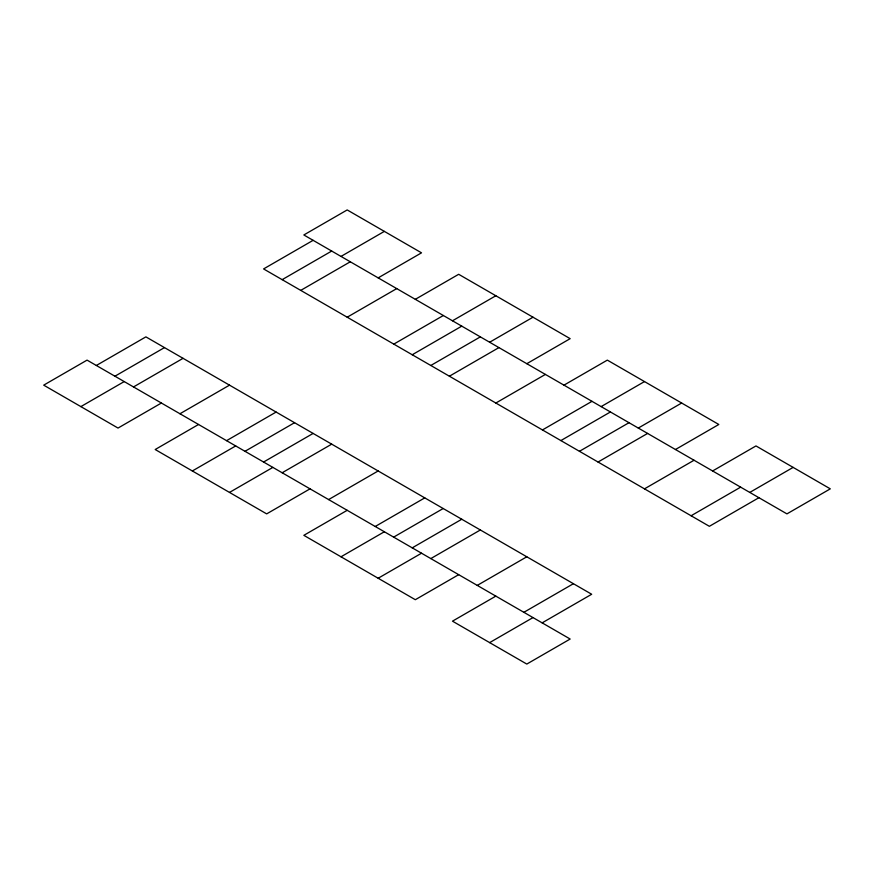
<?xml version="1.0" encoding="UTF-8"?>
<svg xmlns="http://www.w3.org/2000/svg" width="874" height="874" viewBox="0 0 874 874"><rect width="100%" height="100%" fill="white"/><g stroke="black" fill="none" stroke-linecap="round" stroke-linejoin="round"><path stroke-width="1.31" d="M96.348 365.485L145.892 336.872L591.687 594.254L542.142 622.856M313.121 240.328L263.577 268.93L709.371 526.312L758.916 497.699M114.931 376.213L164.476 347.601M282.16 279.658L331.705 251.057M80.867 406.607L124.217 381.577M341.002 256.421L384.352 231.381M133.504 386.942L183.059 358.329M300.743 290.387L350.288 261.785M161.384 403.034L118.023 428.063L43.7 385.15L87.061 360.121L570.165 639.036L526.803 664.065L452.481 621.163L495.842 596.123M378.158 277.877L421.519 252.837L347.197 209.935L303.835 234.964L786.939 513.879L830.3 488.85L755.977 445.937L712.616 470.966M179.957 413.752L229.512 385.15M347.197 317.207L396.741 288.595M198.54 424.48L155.19 449.52L266.668 513.879L310.03 488.85M415.325 299.323L458.675 274.294L570.165 338.664L526.803 363.693M226.574 440.66L276.118 412.058M393.803 344.116L443.347 315.514M192.346 470.966L235.707 445.937M452.481 320.78L495.842 295.751M244.993 451.301L294.549 422.699M412.222 354.757L461.778 326.144M263.577 462.029L313.121 433.428M430.806 365.485L480.361 336.872M229.512 492.423L272.863 467.393M489.648 342.237L532.998 317.207M282.16 472.758L331.705 444.156M449.389 376.213L498.934 347.601M328.613 499.578L378.158 470.966M495.842 403.034L545.387 374.422M347.197 510.307L303.835 535.336L415.325 599.706L458.675 574.677M563.97 385.15L607.332 360.121L718.81 424.48L675.46 449.52M375.219 526.487L424.764 497.885M542.448 429.942L591.993 401.33M341.002 556.793L384.352 531.763M601.137 406.607L644.488 381.577M393.639 537.128L443.194 508.515M560.879 440.572L610.423 411.971M412.222 547.856L461.778 519.243M579.451 451.301L629.007 422.699M378.158 578.249L421.519 553.22M638.293 428.063L681.654 403.034M430.806 558.584L480.361 529.972M598.034 462.029L647.59 433.428M477.259 585.405L526.803 556.793M644.488 488.85L694.043 460.248M523.865 612.313L573.42 583.701M691.094 515.758L740.649 487.157M489.648 642.619L532.998 617.579M749.783 492.423L793.133 467.393"/></g></svg>
